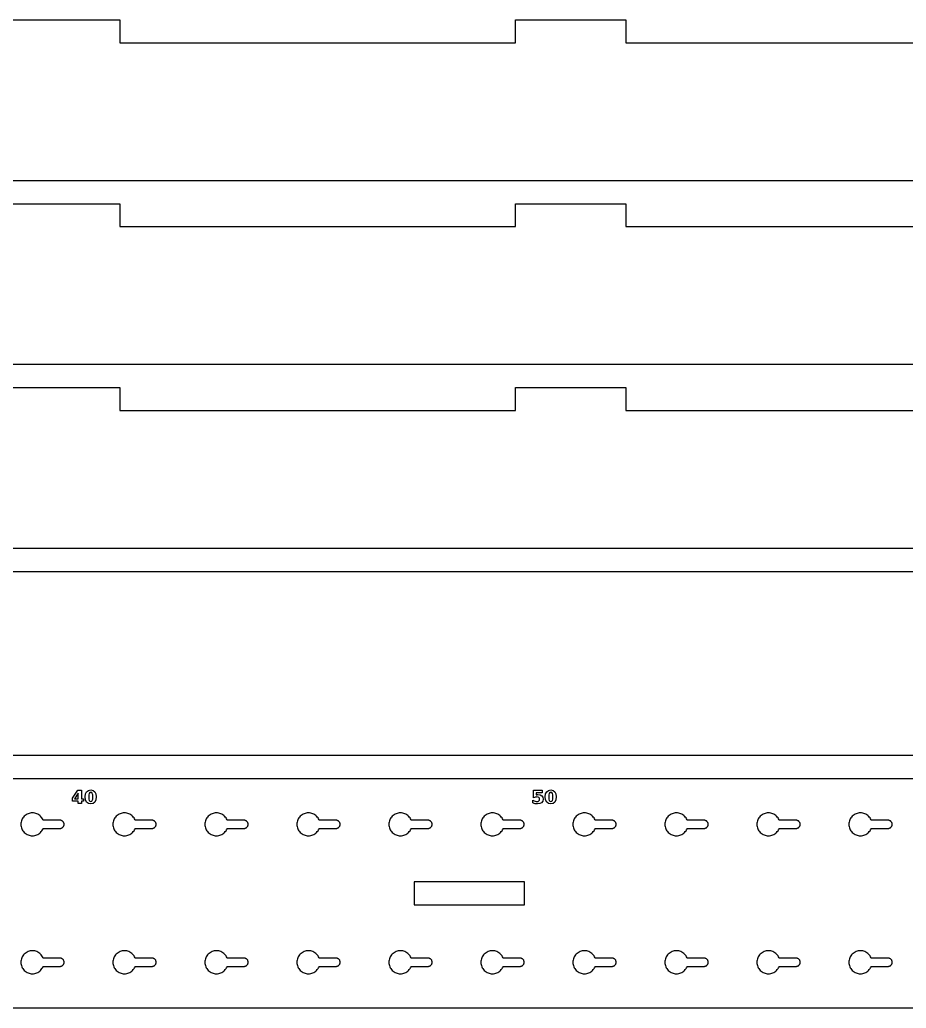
# Model space of a CAD drawing. Header units: millimetres. Extents: x 12 to 806, y 12 to 448.
# Drawn here: x 414.8 to 607.5, y 232.5 to 447.5 of the extents above; entities that cross this region are included whole.
import ezdxf

# ---------------------------------------------------------------- set-up
doc = ezdxf.new("R2010")
doc.units = ezdxf.units.MM
doc.layers.add('CUT', color=1, linetype='Continuous')
doc.layers.add('ENGRAVE', color=5, linetype='Continuous')

msp = doc.modelspace()

# ---------------------------------------------------------------- linework, layer by layer
at = {"layer": 'CUT', "color": 1}
for points in [[(412.5, 447.5), (436.5, 447.5), (436.5, 442.5), (522.5, 442.5), (522.5, 447.5), (546.5, 447.5), (546.5, 442.5), (632.5, 442.5), (632.5, 447.5), (656.5, 447.5), (656.5, 442.5), (779.5, 442.5), (779.5, 437.5), (806.5, 437.5), (806.5, 417.5), (779.5, 417.5), (779.5, 412.5), (39.5, 412.5)], [(412.5, 407.5), (436.5, 407.5), (436.5, 402.5), (522.5, 402.5), (522.5, 407.5), (546.5, 407.5), (546.5, 402.5), (632.5, 402.5), (632.5, 407.5), (656.5, 407.5), (656.5, 402.5), (779.5, 402.5), (779.5, 397.5), (806.5, 397.5), (806.5, 377.5), (779.5, 377.5), (779.5, 372.5), (39.5, 372.5)], [(412.5, 367.5), (436.5, 367.5), (436.5, 362.5), (522.5, 362.5), (522.5, 367.5), (546.5, 367.5), (546.5, 362.5), (632.5, 362.5), (632.5, 367.5), (656.5, 367.5), (656.5, 362.5), (779.5, 362.5), (779.5, 357.5), (806.5, 357.5), (806.5, 337.5), (779.5, 337.5), (779.5, 332.5), (39.5, 332.5)]]:
    msp.add_lwpolyline(points, dxfattribs=at)
for points in [[(12.5, 322.5), (39.5, 322.5), (39.5, 327.5), (779.5, 327.5), (779.5, 322.5), (806.5, 322.5), (806.5, 292.5), (779.5, 292.5), (779.5, 287.5), (39.5, 287.5), (39.5, 292.5), (12.5, 292.5)], [(12.5, 277.5), (17.5, 277.5), (17.5, 282.5), (757.5, 282.5), (757.5, 277.5), (762.5, 277.5), (762.5, 237.5), (757.5, 237.5), (757.5, 232.5), (17.5, 232.5), (17.5, 237.5), (12.5, 237.5)], [(419.09, 270.57), (419.27, 270.73), (419.43, 270.91), (419.58, 271.11), (419.7, 271.32), (419.81, 271.54), (419.83, 271.6), (423.5, 271.6), (423.59, 271.6), (423.68, 271.62), (423.76, 271.64), (423.84, 271.67), (423.92, 271.71), (424, 271.75), (424.07, 271.8), (424.14, 271.86), (424.2, 271.93), (424.25, 272), (424.29, 272.08), (424.33, 272.16), (424.36, 272.24), (424.38, 272.32), (424.4, 272.41), (424.4, 272.5), (424.4, 272.59), (424.38, 272.68), (424.36, 272.76), (424.33, 272.84), (424.29, 272.92), (424.25, 273), (424.2, 273.07), (424.14, 273.14), (424.07, 273.2), (424, 273.25), (423.92, 273.29), (423.84, 273.33), (423.76, 273.36), (423.68, 273.38), (423.59, 273.4), (423.5, 273.4), (419.83, 273.4), (419.81, 273.46), (419.7, 273.68), (419.58, 273.89), (419.43, 274.09), (419.27, 274.27), (419.09, 274.43), (418.89, 274.58), (418.68, 274.7), (418.46, 274.81), (418.23, 274.89), (417.99, 274.95), (417.75, 274.99), (417.5, 275), (417.25, 274.99), (417.01, 274.95), (416.77, 274.89), (416.54, 274.81), (416.32, 274.7), (416.11, 274.58), (415.91, 274.43), (415.73, 274.27), (415.57, 274.09), (415.42, 273.89), (415.3, 273.68), (415.19, 273.46), (415.11, 273.23), (415.05, 272.99), (415.01, 272.75), (415, 272.5), (415.01, 272.25), (415.05, 272.01), (415.11, 271.77), (415.19, 271.54), (415.3, 271.32), (415.42, 271.11), (415.57, 270.91), (415.73, 270.73), (415.91, 270.57), (416.11, 270.42), (416.32, 270.3), (416.54, 270.19), (416.77, 270.11), (417.01, 270.05), (417.25, 270.01), (417.5, 270), (417.75, 270.01), (417.99, 270.05), (418.23, 270.11), (418.46, 270.19), (418.68, 270.3), (418.89, 270.42)], [(439.09, 270.57), (439.27, 270.73), (439.43, 270.91), (439.58, 271.11), (439.7, 271.32), (439.81, 271.54), (439.83, 271.6), (443.5, 271.6), (443.59, 271.6), (443.68, 271.62), (443.76, 271.64), (443.84, 271.67), (443.92, 271.71), (444, 271.75), (444.07, 271.8), (444.14, 271.86), (444.2, 271.93), (444.25, 272), (444.29, 272.08), (444.33, 272.16), (444.36, 272.24), (444.38, 272.32), (444.4, 272.41), (444.4, 272.5), (444.4, 272.59), (444.38, 272.68), (444.36, 272.76), (444.33, 272.84), (444.29, 272.92), (444.25, 273), (444.2, 273.07), (444.14, 273.14), (444.07, 273.2), (444, 273.25), (443.92, 273.29), (443.84, 273.33), (443.76, 273.36), (443.68, 273.38), (443.59, 273.4), (443.5, 273.4), (439.83, 273.4), (439.81, 273.46), (439.7, 273.68), (439.58, 273.89), (439.43, 274.09), (439.27, 274.27), (439.09, 274.43), (438.89, 274.58), (438.68, 274.7), (438.46, 274.81), (438.23, 274.89), (437.99, 274.95), (437.75, 274.99), (437.5, 275), (437.25, 274.99), (437.01, 274.95), (436.77, 274.89), (436.54, 274.81), (436.32, 274.7), (436.11, 274.58), (435.91, 274.43), (435.73, 274.27), (435.57, 274.09), (435.42, 273.89), (435.3, 273.68), (435.19, 273.46), (435.11, 273.23), (435.05, 272.99), (435.01, 272.75), (435, 272.5), (435.01, 272.25), (435.05, 272.01), (435.11, 271.77), (435.19, 271.54), (435.3, 271.32), (435.42, 271.11), (435.57, 270.91), (435.73, 270.73), (435.91, 270.57), (436.11, 270.42), (436.32, 270.3), (436.54, 270.19), (436.77, 270.11), (437.01, 270.05), (437.25, 270.01), (437.5, 270), (437.75, 270.01), (437.99, 270.05), (438.23, 270.11), (438.46, 270.19), (438.68, 270.3), (438.89, 270.42)], [(459.09, 270.57), (459.27, 270.73), (459.43, 270.91), (459.58, 271.11), (459.7, 271.32), (459.81, 271.54), (459.83, 271.6), (463.5, 271.6), (463.59, 271.6), (463.68, 271.62), (463.76, 271.64), (463.84, 271.67), (463.92, 271.71), (464, 271.75), (464.07, 271.8), (464.14, 271.86), (464.2, 271.93), (464.25, 272), (464.29, 272.08), (464.33, 272.16), (464.36, 272.24), (464.38, 272.32), (464.4, 272.41), (464.4, 272.5), (464.4, 272.59), (464.38, 272.68), (464.36, 272.76), (464.33, 272.84), (464.29, 272.92), (464.25, 273), (464.2, 273.07), (464.14, 273.14), (464.07, 273.2), (464, 273.25), (463.92, 273.29), (463.84, 273.33), (463.76, 273.36), (463.68, 273.38), (463.59, 273.4), (463.5, 273.4), (459.83, 273.4), (459.81, 273.46), (459.7, 273.68), (459.58, 273.89), (459.43, 274.09), (459.27, 274.27), (459.09, 274.43), (458.89, 274.58), (458.68, 274.7), (458.46, 274.81), (458.23, 274.89), (457.99, 274.95), (457.75, 274.99), (457.5, 275), (457.25, 274.99), (457.01, 274.95), (456.77, 274.89), (456.54, 274.81), (456.32, 274.7), (456.11, 274.58), (455.91, 274.43), (455.73, 274.27), (455.57, 274.09), (455.42, 273.89), (455.3, 273.68), (455.19, 273.46), (455.11, 273.23), (455.05, 272.99), (455.01, 272.75), (455, 272.5), (455.01, 272.25), (455.05, 272.01), (455.11, 271.77), (455.19, 271.54), (455.3, 271.32), (455.42, 271.11), (455.57, 270.91), (455.73, 270.73), (455.91, 270.57), (456.11, 270.42), (456.32, 270.3), (456.54, 270.19), (456.77, 270.11), (457.01, 270.05), (457.25, 270.01), (457.5, 270), (457.75, 270.01), (457.99, 270.05), (458.23, 270.11), (458.46, 270.19), (458.68, 270.3), (458.89, 270.42)], [(479.09, 270.57), (479.27, 270.73), (479.43, 270.91), (479.58, 271.11), (479.7, 271.32), (479.81, 271.54), (479.83, 271.6), (483.5, 271.6), (483.59, 271.6), (483.68, 271.62), (483.76, 271.64), (483.84, 271.67), (483.92, 271.71), (484, 271.75), (484.07, 271.8), (484.14, 271.86), (484.2, 271.93), (484.25, 272), (484.29, 272.08), (484.33, 272.16), (484.36, 272.24), (484.38, 272.32), (484.4, 272.41), (484.4, 272.5), (484.4, 272.59), (484.38, 272.68), (484.36, 272.76), (484.33, 272.84), (484.29, 272.92), (484.25, 273), (484.2, 273.07), (484.14, 273.14), (484.07, 273.2), (484, 273.25), (483.92, 273.29), (483.84, 273.33), (483.76, 273.36), (483.68, 273.38), (483.59, 273.4), (483.5, 273.4), (479.83, 273.4), (479.81, 273.46), (479.7, 273.68), (479.58, 273.89), (479.43, 274.09), (479.27, 274.27), (479.09, 274.43), (478.89, 274.58), (478.68, 274.7), (478.46, 274.81), (478.23, 274.89), (477.99, 274.95), (477.75, 274.99), (477.5, 275), (477.25, 274.99), (477.01, 274.95), (476.77, 274.89), (476.54, 274.81), (476.32, 274.7), (476.11, 274.58), (475.91, 274.43), (475.73, 274.27), (475.57, 274.09), (475.42, 273.89), (475.3, 273.68), (475.19, 273.46), (475.11, 273.23), (475.05, 272.99), (475.01, 272.75), (475, 272.5), (475.01, 272.25), (475.05, 272.01), (475.11, 271.77), (475.19, 271.54), (475.3, 271.32), (475.42, 271.11), (475.57, 270.91), (475.73, 270.73), (475.91, 270.57), (476.11, 270.42), (476.32, 270.3), (476.54, 270.19), (476.77, 270.11), (477.01, 270.05), (477.25, 270.01), (477.5, 270), (477.75, 270.01), (477.99, 270.05), (478.23, 270.11), (478.46, 270.19), (478.68, 270.3), (478.89, 270.42)], [(499.09, 270.57), (499.27, 270.73), (499.43, 270.91), (499.58, 271.11), (499.7, 271.32), (499.81, 271.54), (499.83, 271.6), (503.5, 271.6), (503.59, 271.6), (503.68, 271.62), (503.76, 271.64), (503.84, 271.67), (503.92, 271.71), (504, 271.75), (504.07, 271.8), (504.14, 271.86), (504.2, 271.93), (504.25, 272), (504.29, 272.08), (504.33, 272.16), (504.36, 272.24), (504.38, 272.32), (504.4, 272.41), (504.4, 272.5), (504.4, 272.59), (504.38, 272.68), (504.36, 272.76), (504.33, 272.84), (504.29, 272.92), (504.25, 273), (504.2, 273.07), (504.14, 273.14), (504.07, 273.2), (504, 273.25), (503.92, 273.29), (503.84, 273.33), (503.76, 273.36), (503.68, 273.38), (503.59, 273.4), (503.5, 273.4), (499.83, 273.4), (499.81, 273.46), (499.7, 273.68), (499.58, 273.89), (499.43, 274.09), (499.27, 274.27), (499.09, 274.43), (498.89, 274.58), (498.68, 274.7), (498.46, 274.81), (498.23, 274.89), (497.99, 274.95), (497.75, 274.99), (497.5, 275), (497.25, 274.99), (497.01, 274.95), (496.77, 274.89), (496.54, 274.81), (496.32, 274.7), (496.11, 274.58), (495.91, 274.43), (495.73, 274.27), (495.57, 274.09), (495.42, 273.89), (495.3, 273.68), (495.19, 273.46), (495.11, 273.23), (495.05, 272.99), (495.01, 272.75), (495, 272.5), (495.01, 272.25), (495.05, 272.01), (495.11, 271.77), (495.19, 271.54), (495.3, 271.32), (495.42, 271.11), (495.57, 270.91), (495.73, 270.73), (495.91, 270.57), (496.11, 270.42), (496.32, 270.3), (496.54, 270.19), (496.77, 270.11), (497.01, 270.05), (497.25, 270.01), (497.5, 270), (497.75, 270.01), (497.99, 270.05), (498.23, 270.11), (498.46, 270.19), (498.68, 270.3), (498.89, 270.42)], [(518.89, 270.42), (519.09, 270.57), (519.27, 270.73), (519.43, 270.91), (519.58, 271.11), (519.7, 271.32), (519.81, 271.54), (519.83, 271.6), (523.5, 271.6), (523.59, 271.6), (523.68, 271.62), (523.76, 271.64), (523.84, 271.67), (523.92, 271.71), (524, 271.75), (524.07, 271.8), (524.14, 271.86), (524.2, 271.93), (524.25, 272), (524.29, 272.08), (524.33, 272.16), (524.36, 272.24), (524.38, 272.32), (524.4, 272.41), (524.4, 272.5), (524.4, 272.59), (524.38, 272.68), (524.36, 272.76), (524.33, 272.84), (524.29, 272.92), (524.25, 273), (524.2, 273.07), (524.14, 273.14), (524.07, 273.2), (524, 273.25), (523.92, 273.29), (523.84, 273.33), (523.76, 273.36), (523.68, 273.38), (523.59, 273.4), (523.5, 273.4), (519.83, 273.4), (519.81, 273.46), (519.7, 273.68), (519.58, 273.89), (519.43, 274.09), (519.27, 274.27), (519.09, 274.43), (518.89, 274.58), (518.68, 274.7), (518.46, 274.81), (518.23, 274.89), (517.99, 274.95), (517.75, 274.99), (517.5, 275), (517.25, 274.99), (517.01, 274.95), (516.77, 274.89), (516.54, 274.81), (516.32, 274.7), (516.11, 274.58), (515.91, 274.43), (515.73, 274.27), (515.57, 274.09), (515.42, 273.89), (515.3, 273.68), (515.19, 273.46), (515.11, 273.23), (515.05, 272.99), (515.01, 272.75), (515, 272.5), (515.01, 272.25), (515.05, 272.01), (515.11, 271.77), (515.19, 271.54), (515.3, 271.32), (515.42, 271.11), (515.57, 270.91), (515.73, 270.73), (515.91, 270.57), (516.11, 270.42), (516.32, 270.3), (516.54, 270.19), (516.77, 270.11), (517.01, 270.05), (517.25, 270.01), (517.5, 270), (517.75, 270.01), (517.99, 270.05), (518.23, 270.11), (518.46, 270.19), (518.68, 270.3)], [(539.09, 270.57), (539.27, 270.73), (539.43, 270.91), (539.58, 271.11), (539.7, 271.32), (539.81, 271.54), (539.83, 271.6), (543.5, 271.6), (543.59, 271.6), (543.68, 271.62), (543.76, 271.64), (543.84, 271.67), (543.92, 271.71), (544, 271.75), (544.07, 271.8), (544.14, 271.86), (544.2, 271.93), (544.25, 272), (544.29, 272.08), (544.33, 272.16), (544.36, 272.24), (544.38, 272.32), (544.4, 272.41), (544.4, 272.5), (544.4, 272.59), (544.38, 272.68), (544.36, 272.76), (544.33, 272.84), (544.29, 272.92), (544.25, 273), (544.2, 273.07), (544.14, 273.14), (544.07, 273.2), (544, 273.25), (543.92, 273.29), (543.84, 273.33), (543.76, 273.36), (543.68, 273.38), (543.59, 273.4), (543.5, 273.4), (539.83, 273.4), (539.81, 273.46), (539.7, 273.68), (539.58, 273.89), (539.43, 274.09), (539.27, 274.27), (539.09, 274.43), (538.89, 274.58), (538.68, 274.7), (538.46, 274.81), (538.23, 274.89), (537.99, 274.95), (537.75, 274.99), (537.5, 275), (537.25, 274.99), (537.01, 274.95), (536.77, 274.89), (536.54, 274.81), (536.32, 274.7), (536.11, 274.58), (535.91, 274.43), (535.73, 274.27), (535.57, 274.09), (535.42, 273.89), (535.3, 273.68), (535.19, 273.46), (535.11, 273.23), (535.05, 272.99), (535.01, 272.75), (535, 272.5), (535.01, 272.25), (535.05, 272.01), (535.11, 271.77), (535.19, 271.54), (535.3, 271.32), (535.42, 271.11), (535.57, 270.91), (535.73, 270.73), (535.91, 270.57), (536.11, 270.42), (536.32, 270.3), (536.54, 270.19), (536.77, 270.11), (537.01, 270.05), (537.25, 270.01), (537.5, 270), (537.75, 270.01), (537.99, 270.05), (538.23, 270.11), (538.46, 270.19), (538.68, 270.3), (538.89, 270.42)], [(559.09, 270.57), (559.27, 270.73), (559.43, 270.91), (559.58, 271.11), (559.7, 271.32), (559.81, 271.54), (559.83, 271.6), (563.5, 271.6), (563.59, 271.6), (563.68, 271.62), (563.76, 271.64), (563.84, 271.67), (563.92, 271.71), (564, 271.75), (564.07, 271.8), (564.14, 271.86), (564.2, 271.93), (564.25, 272), (564.29, 272.08), (564.33, 272.16), (564.36, 272.24), (564.38, 272.32), (564.4, 272.41), (564.4, 272.5), (564.4, 272.59), (564.38, 272.68), (564.36, 272.76), (564.33, 272.84), (564.29, 272.92), (564.25, 273), (564.2, 273.07), (564.14, 273.14), (564.07, 273.2), (564, 273.25), (563.92, 273.29), (563.84, 273.33), (563.76, 273.36), (563.68, 273.38), (563.59, 273.4), (563.5, 273.4), (559.83, 273.4), (559.81, 273.46), (559.7, 273.68), (559.58, 273.89), (559.43, 274.09), (559.27, 274.27), (559.09, 274.43), (558.89, 274.58), (558.68, 274.7), (558.46, 274.81), (558.23, 274.89), (557.99, 274.95), (557.75, 274.99), (557.5, 275), (557.25, 274.99), (557.01, 274.95), (556.77, 274.89), (556.54, 274.81), (556.32, 274.7), (556.11, 274.58), (555.91, 274.43), (555.73, 274.27), (555.57, 274.09), (555.42, 273.89), (555.3, 273.68), (555.19, 273.46), (555.11, 273.23), (555.05, 272.99), (555.01, 272.75), (555, 272.5), (555.01, 272.25), (555.05, 272.01), (555.11, 271.77), (555.19, 271.54), (555.3, 271.32), (555.42, 271.11), (555.57, 270.91), (555.73, 270.73), (555.91, 270.57), (556.11, 270.42), (556.32, 270.3), (556.54, 270.19), (556.77, 270.11), (557.01, 270.05), (557.25, 270.01), (557.5, 270), (557.75, 270.01), (557.99, 270.05), (558.23, 270.11), (558.46, 270.19), (558.68, 270.3), (558.89, 270.42)], [(578.89, 270.42), (579.09, 270.57), (579.27, 270.73), (579.43, 270.91), (579.58, 271.11), (579.7, 271.32), (579.81, 271.54), (579.83, 271.6), (583.5, 271.6), (583.59, 271.6), (583.68, 271.62), (583.76, 271.64), (583.84, 271.67), (583.92, 271.71), (584, 271.75), (584.07, 271.8), (584.14, 271.86), (584.2, 271.93), (584.25, 272), (584.29, 272.08), (584.33, 272.16), (584.36, 272.24), (584.38, 272.32), (584.4, 272.41), (584.4, 272.5), (584.4, 272.59), (584.38, 272.68), (584.36, 272.76), (584.33, 272.84), (584.29, 272.92), (584.25, 273), (584.2, 273.07), (584.14, 273.14), (584.07, 273.2), (584, 273.25), (583.92, 273.29), (583.84, 273.33), (583.76, 273.36), (583.68, 273.38), (583.59, 273.4), (583.5, 273.4), (579.83, 273.4), (579.81, 273.46), (579.7, 273.68), (579.58, 273.89), (579.43, 274.09), (579.27, 274.27), (579.09, 274.43), (578.89, 274.58), (578.68, 274.7), (578.46, 274.81), (578.23, 274.89), (577.99, 274.95), (577.75, 274.99), (577.5, 275), (577.25, 274.99), (577.01, 274.95), (576.77, 274.89), (576.54, 274.81), (576.32, 274.7), (576.11, 274.58), (575.91, 274.43), (575.73, 274.27), (575.57, 274.09), (575.42, 273.89), (575.3, 273.68), (575.19, 273.46), (575.11, 273.23), (575.05, 272.99), (575.01, 272.75), (575, 272.5), (575.01, 272.25), (575.05, 272.01), (575.11, 271.77), (575.19, 271.54), (575.3, 271.32), (575.42, 271.11), (575.57, 270.91), (575.73, 270.73), (575.91, 270.57), (576.11, 270.42), (576.32, 270.3), (576.54, 270.19), (576.77, 270.11), (577.01, 270.05), (577.25, 270.01), (577.5, 270), (577.75, 270.01), (577.99, 270.05), (578.23, 270.11), (578.46, 270.19), (578.68, 270.3)], [(599.09, 270.57), (599.27, 270.73), (599.43, 270.91), (599.58, 271.11), (599.7, 271.32), (599.81, 271.54), (599.83, 271.6), (603.5, 271.6), (603.59, 271.6), (603.68, 271.62), (603.76, 271.64), (603.84, 271.67), (603.92, 271.71), (604, 271.75), (604.07, 271.8), (604.14, 271.86), (604.2, 271.93), (604.25, 272), (604.29, 272.08), (604.33, 272.16), (604.36, 272.24), (604.38, 272.32), (604.4, 272.41), (604.4, 272.5), (604.4, 272.59), (604.38, 272.68), (604.36, 272.76), (604.33, 272.84), (604.29, 272.92), (604.25, 273), (604.2, 273.07), (604.14, 273.14), (604.07, 273.2), (604, 273.25), (603.92, 273.29), (603.84, 273.33), (603.76, 273.36), (603.68, 273.38), (603.59, 273.4), (603.5, 273.4), (599.83, 273.4), (599.81, 273.46), (599.7, 273.68), (599.58, 273.89), (599.43, 274.09), (599.27, 274.27), (599.09, 274.43), (598.89, 274.58), (598.68, 274.7), (598.46, 274.81), (598.23, 274.89), (597.99, 274.95), (597.75, 274.99), (597.5, 275), (597.25, 274.99), (597.01, 274.95), (596.77, 274.89), (596.54, 274.81), (596.32, 274.7), (596.11, 274.58), (595.91, 274.43), (595.73, 274.27), (595.57, 274.09), (595.42, 273.89), (595.3, 273.68), (595.19, 273.46), (595.11, 273.23), (595.05, 272.99), (595.01, 272.75), (595, 272.5), (595.01, 272.25), (595.05, 272.01), (595.11, 271.77), (595.19, 271.54), (595.3, 271.32), (595.42, 271.11), (595.57, 270.91), (595.73, 270.73), (595.91, 270.57), (596.11, 270.42), (596.32, 270.3), (596.54, 270.19), (596.77, 270.11), (597.01, 270.05), (597.25, 270.01), (597.5, 270), (597.75, 270.01), (597.99, 270.05), (598.23, 270.11), (598.46, 270.19), (598.68, 270.3), (598.89, 270.42)], [(500.5, 255), (524.5, 255), (524.5, 260), (500.5, 260)], [(418.89, 240.42), (419.09, 240.57), (419.27, 240.73), (419.43, 240.91), (419.58, 241.11), (419.7, 241.32), (419.81, 241.54), (419.83, 241.6), (423.5, 241.6), (423.59, 241.6), (423.68, 241.62), (423.76, 241.64), (423.84, 241.67), (423.92, 241.71), (424, 241.75), (424.07, 241.8), (424.14, 241.86), (424.2, 241.93), (424.25, 242), (424.29, 242.08), (424.33, 242.16), (424.36, 242.24), (424.38, 242.32), (424.4, 242.41), (424.4, 242.5), (424.4, 242.59), (424.38, 242.68), (424.36, 242.76), (424.33, 242.84), (424.29, 242.92), (424.25, 243), (424.2, 243.07), (424.14, 243.14), (424.07, 243.2), (424, 243.25), (423.92, 243.29), (423.84, 243.33), (423.76, 243.36), (423.68, 243.38), (423.59, 243.4), (423.5, 243.4), (419.83, 243.4), (419.81, 243.46), (419.7, 243.68), (419.58, 243.89), (419.43, 244.09), (419.27, 244.27), (419.09, 244.43), (418.89, 244.58), (418.68, 244.7), (418.46, 244.81), (418.23, 244.89), (417.99, 244.95), (417.75, 244.99), (417.5, 245), (417.25, 244.99), (417.01, 244.95), (416.77, 244.89), (416.54, 244.81), (416.32, 244.7), (416.11, 244.58), (415.91, 244.43), (415.73, 244.27), (415.57, 244.09), (415.42, 243.89), (415.3, 243.68), (415.19, 243.46), (415.11, 243.23), (415.05, 242.99), (415.01, 242.75), (415, 242.5), (415.01, 242.25), (415.05, 242.01), (415.11, 241.77), (415.19, 241.54), (415.3, 241.32), (415.42, 241.11), (415.57, 240.91), (415.73, 240.73), (415.91, 240.57), (416.11, 240.42), (416.32, 240.3), (416.54, 240.19), (416.77, 240.11), (417.01, 240.05), (417.25, 240.01), (417.5, 240), (417.75, 240.01), (417.99, 240.05), (418.23, 240.11), (418.46, 240.19), (418.68, 240.3)], [(438.89, 240.42), (439.09, 240.57), (439.27, 240.73), (439.43, 240.91), (439.58, 241.11), (439.7, 241.32), (439.81, 241.54), (439.83, 241.6), (443.5, 241.6), (443.59, 241.6), (443.68, 241.62), (443.76, 241.64), (443.84, 241.67), (443.92, 241.71), (444, 241.75), (444.07, 241.8), (444.14, 241.86), (444.2, 241.93), (444.25, 242), (444.29, 242.08), (444.33, 242.16), (444.36, 242.24), (444.38, 242.32), (444.4, 242.41), (444.4, 242.5), (444.4, 242.59), (444.38, 242.68), (444.36, 242.76), (444.33, 242.84), (444.29, 242.92), (444.25, 243), (444.2, 243.07), (444.14, 243.14), (444.07, 243.2), (444, 243.25), (443.92, 243.29), (443.84, 243.33), (443.76, 243.36), (443.68, 243.38), (443.59, 243.4), (443.5, 243.4), (439.83, 243.4), (439.81, 243.46), (439.7, 243.68), (439.58, 243.89), (439.43, 244.09), (439.27, 244.27), (439.09, 244.43), (438.89, 244.58), (438.68, 244.7), (438.46, 244.81), (438.23, 244.89), (437.99, 244.95), (437.75, 244.99), (437.5, 245), (437.25, 244.99), (437.01, 244.95), (436.77, 244.89), (436.54, 244.81), (436.32, 244.7), (436.11, 244.58), (435.91, 244.43), (435.73, 244.27), (435.57, 244.09), (435.42, 243.89), (435.3, 243.68), (435.19, 243.46), (435.11, 243.23), (435.05, 242.99), (435.01, 242.75), (435, 242.5), (435.01, 242.25), (435.05, 242.01), (435.11, 241.77), (435.19, 241.54), (435.3, 241.32), (435.42, 241.11), (435.57, 240.91), (435.73, 240.73), (435.91, 240.57), (436.11, 240.42), (436.32, 240.3), (436.54, 240.19), (436.77, 240.11), (437.01, 240.05), (437.25, 240.01), (437.5, 240), (437.75, 240.01), (437.99, 240.05), (438.23, 240.11), (438.46, 240.19), (438.68, 240.3)], [(459.09, 240.57), (459.27, 240.73), (459.43, 240.91), (459.58, 241.11), (459.7, 241.32), (459.81, 241.54), (459.83, 241.6), (463.5, 241.6), (463.59, 241.6), (463.68, 241.62), (463.76, 241.64), (463.84, 241.67), (463.92, 241.71), (464, 241.75), (464.07, 241.8), (464.14, 241.86), (464.2, 241.93), (464.25, 242), (464.29, 242.08), (464.33, 242.16), (464.36, 242.24), (464.38, 242.32), (464.4, 242.41), (464.4, 242.5), (464.4, 242.59), (464.38, 242.68), (464.36, 242.76), (464.33, 242.84), (464.29, 242.92), (464.25, 243), (464.2, 243.07), (464.14, 243.14), (464.07, 243.2), (464, 243.25), (463.92, 243.29), (463.84, 243.33), (463.76, 243.36), (463.68, 243.38), (463.59, 243.4), (463.5, 243.4), (459.83, 243.4), (459.81, 243.46), (459.7, 243.68), (459.58, 243.89), (459.43, 244.09), (459.27, 244.27), (459.09, 244.43), (458.89, 244.58), (458.68, 244.7), (458.46, 244.81), (458.23, 244.89), (457.99, 244.95), (457.75, 244.99), (457.5, 245), (457.25, 244.99), (457.01, 244.95), (456.77, 244.89), (456.54, 244.81), (456.32, 244.7), (456.11, 244.58), (455.91, 244.43), (455.73, 244.27), (455.57, 244.09), (455.42, 243.89), (455.3, 243.68), (455.19, 243.46), (455.11, 243.23), (455.05, 242.99), (455.01, 242.75), (455, 242.5), (455.01, 242.25), (455.05, 242.01), (455.11, 241.77), (455.19, 241.54), (455.3, 241.32), (455.42, 241.11), (455.57, 240.91), (455.73, 240.73), (455.91, 240.57), (456.11, 240.42), (456.32, 240.3), (456.54, 240.19), (456.77, 240.11), (457.01, 240.05), (457.25, 240.01), (457.5, 240), (457.75, 240.01), (457.99, 240.05), (458.23, 240.11), (458.46, 240.19), (458.68, 240.3), (458.89, 240.42)], [(478.89, 240.42), (479.09, 240.57), (479.27, 240.73), (479.43, 240.91), (479.58, 241.11), (479.7, 241.32), (479.81, 241.54), (479.83, 241.6), (483.5, 241.6), (483.59, 241.6), (483.68, 241.62), (483.76, 241.64), (483.84, 241.67), (483.92, 241.71), (484, 241.75), (484.07, 241.8), (484.14, 241.86), (484.2, 241.93), (484.25, 242), (484.29, 242.08), (484.33, 242.16), (484.36, 242.24), (484.38, 242.32), (484.4, 242.41), (484.4, 242.5), (484.4, 242.59), (484.38, 242.68), (484.36, 242.76), (484.33, 242.84), (484.29, 242.92), (484.25, 243), (484.2, 243.07), (484.14, 243.14), (484.07, 243.2), (484, 243.25), (483.92, 243.29), (483.84, 243.33), (483.76, 243.36), (483.68, 243.38), (483.59, 243.4), (483.5, 243.4), (479.83, 243.4), (479.81, 243.46), (479.7, 243.68), (479.58, 243.89), (479.43, 244.09), (479.27, 244.27), (479.09, 244.43), (478.89, 244.58), (478.68, 244.7), (478.46, 244.81), (478.23, 244.89), (477.99, 244.95), (477.75, 244.99), (477.5, 245), (477.25, 244.99), (477.01, 244.95), (476.77, 244.89), (476.54, 244.81), (476.32, 244.7), (476.11, 244.58), (475.91, 244.43), (475.73, 244.27), (475.57, 244.09), (475.42, 243.89), (475.3, 243.68), (475.19, 243.46), (475.11, 243.23), (475.05, 242.99), (475.01, 242.75), (475, 242.5), (475.01, 242.25), (475.05, 242.01), (475.11, 241.77), (475.19, 241.54), (475.3, 241.32), (475.42, 241.11), (475.57, 240.91), (475.73, 240.73), (475.91, 240.57), (476.11, 240.42), (476.32, 240.3), (476.54, 240.19), (476.77, 240.11), (477.01, 240.05), (477.25, 240.01), (477.5, 240), (477.75, 240.01), (477.99, 240.05), (478.23, 240.11), (478.46, 240.19), (478.68, 240.3)], [(499.09, 240.57), (499.27, 240.73), (499.43, 240.91), (499.58, 241.11), (499.7, 241.32), (499.81, 241.54), (499.83, 241.6), (503.5, 241.6), (503.59, 241.6), (503.68, 241.62), (503.76, 241.64), (503.84, 241.67), (503.92, 241.71), (504, 241.75), (504.07, 241.8), (504.14, 241.86), (504.2, 241.93), (504.25, 242), (504.29, 242.08), (504.33, 242.16), (504.36, 242.24), (504.38, 242.32), (504.4, 242.41), (504.4, 242.5), (504.4, 242.59), (504.38, 242.68), (504.36, 242.76), (504.33, 242.84), (504.29, 242.92), (504.25, 243), (504.2, 243.07), (504.14, 243.14), (504.07, 243.2), (504, 243.25), (503.92, 243.29), (503.84, 243.33), (503.76, 243.36), (503.68, 243.38), (503.59, 243.4), (503.5, 243.4), (499.83, 243.4), (499.81, 243.46), (499.7, 243.68), (499.58, 243.89), (499.43, 244.09), (499.27, 244.27), (499.09, 244.43), (498.89, 244.58), (498.68, 244.7), (498.46, 244.81), (498.23, 244.89), (497.99, 244.95), (497.75, 244.99), (497.5, 245), (497.25, 244.99), (497.01, 244.95), (496.77, 244.89), (496.54, 244.81), (496.32, 244.7), (496.11, 244.58), (495.91, 244.43), (495.73, 244.27), (495.57, 244.09), (495.42, 243.89), (495.3, 243.68), (495.19, 243.46), (495.11, 243.23), (495.05, 242.99), (495.01, 242.75), (495, 242.5), (495.01, 242.25), (495.05, 242.01), (495.11, 241.77), (495.19, 241.54), (495.3, 241.32), (495.42, 241.11), (495.57, 240.91), (495.73, 240.73), (495.91, 240.57), (496.11, 240.42), (496.32, 240.3), (496.54, 240.19), (496.77, 240.11), (497.01, 240.05), (497.25, 240.01), (497.5, 240), (497.75, 240.01), (497.99, 240.05), (498.23, 240.11), (498.46, 240.19), (498.68, 240.3), (498.89, 240.42)], [(519.09, 240.57), (519.27, 240.73), (519.43, 240.91), (519.58, 241.11), (519.7, 241.32), (519.81, 241.54), (519.83, 241.6), (523.5, 241.6), (523.59, 241.6), (523.68, 241.62), (523.76, 241.64), (523.84, 241.67), (523.92, 241.71), (524, 241.75), (524.07, 241.8), (524.14, 241.86), (524.2, 241.93), (524.25, 242), (524.29, 242.08), (524.33, 242.16), (524.36, 242.24), (524.38, 242.32), (524.4, 242.41), (524.4, 242.5), (524.4, 242.59), (524.38, 242.68), (524.36, 242.76), (524.33, 242.84), (524.29, 242.92), (524.25, 243), (524.2, 243.07), (524.14, 243.14), (524.07, 243.2), (524, 243.25), (523.92, 243.29), (523.84, 243.33), (523.76, 243.36), (523.68, 243.38), (523.59, 243.4), (523.5, 243.4), (519.83, 243.4), (519.81, 243.46), (519.7, 243.68), (519.58, 243.89), (519.43, 244.09), (519.27, 244.27), (519.09, 244.43), (518.89, 244.58), (518.68, 244.7), (518.46, 244.81), (518.23, 244.89), (517.99, 244.95), (517.75, 244.99), (517.5, 245), (517.25, 244.99), (517.01, 244.95), (516.77, 244.89), (516.54, 244.81), (516.32, 244.7), (516.11, 244.58), (515.91, 244.43), (515.73, 244.27), (515.57, 244.09), (515.42, 243.89), (515.3, 243.68), (515.19, 243.46), (515.11, 243.23), (515.05, 242.99), (515.01, 242.75), (515, 242.5), (515.01, 242.25), (515.05, 242.01), (515.11, 241.77), (515.19, 241.54), (515.3, 241.32), (515.42, 241.11), (515.57, 240.91), (515.73, 240.73), (515.91, 240.57), (516.11, 240.42), (516.32, 240.3), (516.54, 240.19), (516.77, 240.11), (517.01, 240.05), (517.25, 240.01), (517.5, 240), (517.75, 240.01), (517.99, 240.05), (518.23, 240.11), (518.46, 240.19), (518.68, 240.3), (518.89, 240.42)], [(539.09, 240.57), (539.27, 240.73), (539.43, 240.91), (539.58, 241.11), (539.7, 241.32), (539.81, 241.54), (539.83, 241.6), (543.5, 241.6), (543.59, 241.6), (543.68, 241.62), (543.76, 241.64), (543.84, 241.67), (543.92, 241.71), (544, 241.75), (544.07, 241.8), (544.14, 241.86), (544.2, 241.93), (544.25, 242), (544.29, 242.08), (544.33, 242.16), (544.36, 242.24), (544.38, 242.32), (544.4, 242.41), (544.4, 242.5), (544.4, 242.59), (544.38, 242.68), (544.36, 242.76), (544.33, 242.84), (544.29, 242.92), (544.25, 243), (544.2, 243.07), (544.14, 243.14), (544.07, 243.2), (544, 243.25), (543.92, 243.29), (543.84, 243.33), (543.76, 243.36), (543.68, 243.38), (543.59, 243.4), (543.5, 243.4), (539.83, 243.4), (539.81, 243.46), (539.7, 243.68), (539.58, 243.89), (539.43, 244.09), (539.27, 244.27), (539.09, 244.43), (538.89, 244.58), (538.68, 244.7), (538.46, 244.81), (538.23, 244.89), (537.99, 244.95), (537.75, 244.99), (537.5, 245), (537.25, 244.99), (537.01, 244.95), (536.77, 244.89), (536.54, 244.81), (536.32, 244.7), (536.11, 244.58), (535.91, 244.43), (535.73, 244.27), (535.57, 244.09), (535.42, 243.89), (535.3, 243.68), (535.19, 243.46), (535.11, 243.23), (535.05, 242.99), (535.01, 242.75), (535, 242.5), (535.01, 242.25), (535.05, 242.01), (535.11, 241.77), (535.19, 241.54), (535.3, 241.32), (535.42, 241.11), (535.57, 240.91), (535.73, 240.73), (535.91, 240.57), (536.11, 240.42), (536.32, 240.3), (536.54, 240.19), (536.77, 240.11), (537.01, 240.05), (537.25, 240.01), (537.5, 240), (537.75, 240.01), (537.99, 240.05), (538.23, 240.11), (538.46, 240.19), (538.68, 240.3), (538.89, 240.42)], [(558.89, 240.42), (559.09, 240.57), (559.27, 240.73), (559.43, 240.91), (559.58, 241.11), (559.7, 241.32), (559.81, 241.54), (559.83, 241.6), (563.5, 241.6), (563.59, 241.6), (563.68, 241.62), (563.76, 241.64), (563.84, 241.67), (563.92, 241.71), (564, 241.75), (564.07, 241.8), (564.14, 241.86), (564.2, 241.93), (564.25, 242), (564.29, 242.08), (564.33, 242.16), (564.36, 242.24), (564.38, 242.32), (564.4, 242.41), (564.4, 242.5), (564.4, 242.59), (564.38, 242.68), (564.36, 242.76), (564.33, 242.84), (564.29, 242.92), (564.25, 243), (564.2, 243.07), (564.14, 243.14), (564.07, 243.2), (564, 243.25), (563.92, 243.29), (563.84, 243.33), (563.76, 243.36), (563.68, 243.38), (563.59, 243.4), (563.5, 243.4), (559.83, 243.4), (559.81, 243.46), (559.7, 243.68), (559.58, 243.89), (559.43, 244.09), (559.27, 244.27), (559.09, 244.43), (558.89, 244.58), (558.68, 244.7), (558.46, 244.81), (558.23, 244.89), (557.99, 244.95), (557.75, 244.99), (557.5, 245), (557.25, 244.99), (557.01, 244.95), (556.77, 244.89), (556.54, 244.81), (556.32, 244.7), (556.11, 244.58), (555.91, 244.43), (555.73, 244.27), (555.57, 244.09), (555.42, 243.89), (555.3, 243.68), (555.19, 243.46), (555.11, 243.23), (555.05, 242.99), (555.01, 242.75), (555, 242.5), (555.01, 242.25), (555.05, 242.01), (555.11, 241.77), (555.19, 241.54), (555.3, 241.32), (555.42, 241.11), (555.57, 240.91), (555.73, 240.73), (555.91, 240.57), (556.11, 240.42), (556.32, 240.3), (556.54, 240.19), (556.77, 240.11), (557.01, 240.05), (557.25, 240.01), (557.5, 240), (557.75, 240.01), (557.99, 240.05), (558.23, 240.11), (558.46, 240.19), (558.68, 240.3)], [(579.09, 240.57), (579.27, 240.73), (579.43, 240.91), (579.58, 241.11), (579.7, 241.32), (579.81, 241.54), (579.83, 241.6), (583.5, 241.6), (583.59, 241.6), (583.68, 241.62), (583.76, 241.64), (583.84, 241.67), (583.92, 241.71), (584, 241.75), (584.07, 241.8), (584.14, 241.86), (584.2, 241.93), (584.25, 242), (584.29, 242.08), (584.33, 242.16), (584.36, 242.24), (584.38, 242.32), (584.4, 242.41), (584.4, 242.5), (584.4, 242.59), (584.38, 242.68), (584.36, 242.76), (584.33, 242.84), (584.29, 242.92), (584.25, 243), (584.2, 243.07), (584.14, 243.14), (584.07, 243.2), (584, 243.25), (583.92, 243.29), (583.84, 243.33), (583.76, 243.36), (583.68, 243.38), (583.59, 243.4), (583.5, 243.4), (579.83, 243.4), (579.81, 243.46), (579.7, 243.68), (579.58, 243.89), (579.43, 244.09), (579.27, 244.27), (579.09, 244.43), (578.89, 244.58), (578.68, 244.7), (578.46, 244.81), (578.23, 244.89), (577.99, 244.95), (577.75, 244.99), (577.5, 245), (577.25, 244.99), (577.01, 244.95), (576.77, 244.89), (576.54, 244.81), (576.32, 244.7), (576.11, 244.58), (575.91, 244.43), (575.73, 244.27), (575.57, 244.09), (575.42, 243.89), (575.3, 243.68), (575.19, 243.46), (575.11, 243.23), (575.05, 242.99), (575.01, 242.75), (575, 242.5), (575.01, 242.25), (575.05, 242.01), (575.11, 241.77), (575.19, 241.54), (575.3, 241.32), (575.42, 241.11), (575.57, 240.91), (575.73, 240.73), (575.91, 240.57), (576.11, 240.42), (576.32, 240.3), (576.54, 240.19), (576.77, 240.11), (577.01, 240.05), (577.25, 240.01), (577.5, 240), (577.75, 240.01), (577.99, 240.05), (578.23, 240.11), (578.46, 240.19), (578.68, 240.3), (578.89, 240.42)], [(598.89, 240.42), (599.09, 240.57), (599.27, 240.73), (599.43, 240.91), (599.58, 241.11), (599.7, 241.32), (599.81, 241.54), (599.83, 241.6), (603.5, 241.6), (603.59, 241.6), (603.68, 241.62), (603.76, 241.64), (603.84, 241.67), (603.92, 241.71), (604, 241.75), (604.07, 241.8), (604.14, 241.86), (604.2, 241.93), (604.25, 242), (604.29, 242.08), (604.33, 242.16), (604.36, 242.24), (604.38, 242.32), (604.4, 242.41), (604.4, 242.5), (604.4, 242.59), (604.38, 242.68), (604.36, 242.76), (604.33, 242.84), (604.29, 242.92), (604.25, 243), (604.2, 243.07), (604.14, 243.14), (604.07, 243.2), (604, 243.25), (603.92, 243.29), (603.84, 243.33), (603.76, 243.36), (603.68, 243.38), (603.59, 243.4), (603.5, 243.4), (599.83, 243.4), (599.81, 243.46), (599.7, 243.68), (599.58, 243.89), (599.43, 244.09), (599.27, 244.27), (599.09, 244.43), (598.89, 244.58), (598.68, 244.7), (598.46, 244.81), (598.23, 244.89), (597.99, 244.95), (597.75, 244.99), (597.5, 245), (597.25, 244.99), (597.01, 244.95), (596.77, 244.89), (596.54, 244.81), (596.32, 244.7), (596.11, 244.58), (595.91, 244.43), (595.73, 244.27), (595.57, 244.09), (595.42, 243.89), (595.3, 243.68), (595.19, 243.46), (595.11, 243.23), (595.05, 242.99), (595.01, 242.75), (595, 242.5), (595.01, 242.25), (595.05, 242.01), (595.11, 241.77), (595.19, 241.54), (595.3, 241.32), (595.42, 241.11), (595.57, 240.91), (595.73, 240.73), (595.91, 240.57), (596.11, 240.42), (596.32, 240.3), (596.54, 240.19), (596.77, 240.11), (597.01, 240.05), (597.25, 240.01), (597.5, 240), (597.75, 240.01), (597.99, 240.05), (598.23, 240.11), (598.46, 240.19), (598.68, 240.3)]]:
    msp.add_lwpolyline(points, close=True, dxfattribs=at)
at = {"layer": 'ENGRAVE', "color": 5}
for points in [[(427.35, 279.92), (428.18, 279.92), (428.18, 278.08), (428.6, 278.08), (428.6, 277.53), (428.18, 277.53), (428.18, 277), (427.47, 277), (427.47, 277.53), (426.18, 277.53), (426.18, 278.18)], [(431.38, 278.45), (431.3, 277.81), (431.06, 277.34), (430.68, 277.04), (430.18, 276.94), (429.67, 277.04), (429.29, 277.34), (429.05, 277.81), (428.97, 278.45), (429.05, 279.1), (429.29, 279.57), (429.67, 279.87), (430.18, 279.97), (430.68, 279.87), (431.06, 279.57), (431.3, 279.1)], [(526.42, 279.92), (528.29, 279.92), (528.29, 279.36), (527.02, 279.36), (527.02, 278.91), (527.11, 278.93), (527.2, 278.95), (527.28, 278.96), (527.38, 278.96), (527.85, 278.89), (528.21, 278.69), (528.43, 278.38), (528.5, 277.95), (528.42, 277.53), (528.18, 277.21), (527.79, 277.01), (527.28, 276.94), (527.04, 276.96), (526.79, 276.99), (526.55, 277.05), (526.31, 277.14), (526.31, 277.73), (526.54, 277.61), (526.76, 277.52), (526.97, 277.47), (527.16, 277.45), (527.41, 277.49), (527.59, 277.59), (527.71, 277.75), (527.75, 277.95), (527.71, 278.16), (527.59, 278.31), (527.41, 278.41), (527.16, 278.45), (527, 278.44), (526.82, 278.4), (526.63, 278.35), (526.42, 278.28)], [(531.38, 278.45), (531.3, 277.81), (531.06, 277.34), (530.68, 277.04), (530.18, 276.94), (529.67, 277.04), (529.29, 277.34), (529.05, 277.81), (528.97, 278.45), (529.05, 279.1), (529.29, 279.57), (529.67, 279.87), (530.18, 279.97), (530.68, 279.87), (531.06, 279.57), (531.3, 279.1)], [(427.47, 279.3), (426.65, 278.08), (427.47, 278.08)], [(430.62, 278.46), (430.6, 278.93), (430.52, 279.23), (430.38, 279.4), (430.18, 279.45), (429.97, 279.4), (429.83, 279.23), (429.75, 278.93), (429.73, 278.46), (429.75, 277.99), (429.83, 277.68), (429.97, 277.51), (430.18, 277.45), (430.38, 277.51), (430.52, 277.68), (430.6, 277.99)], [(530.62, 278.46), (530.6, 278.93), (530.52, 279.23), (530.38, 279.4), (530.18, 279.45), (529.97, 279.4), (529.83, 279.23), (529.75, 278.93), (529.73, 278.46), (529.75, 277.99), (529.83, 277.68), (529.97, 277.51), (530.18, 277.45), (530.38, 277.51), (530.52, 277.68), (530.6, 277.99)]]:
    msp.add_lwpolyline(points, close=True, dxfattribs=at)

doc.saveas('drawing.dxf')
